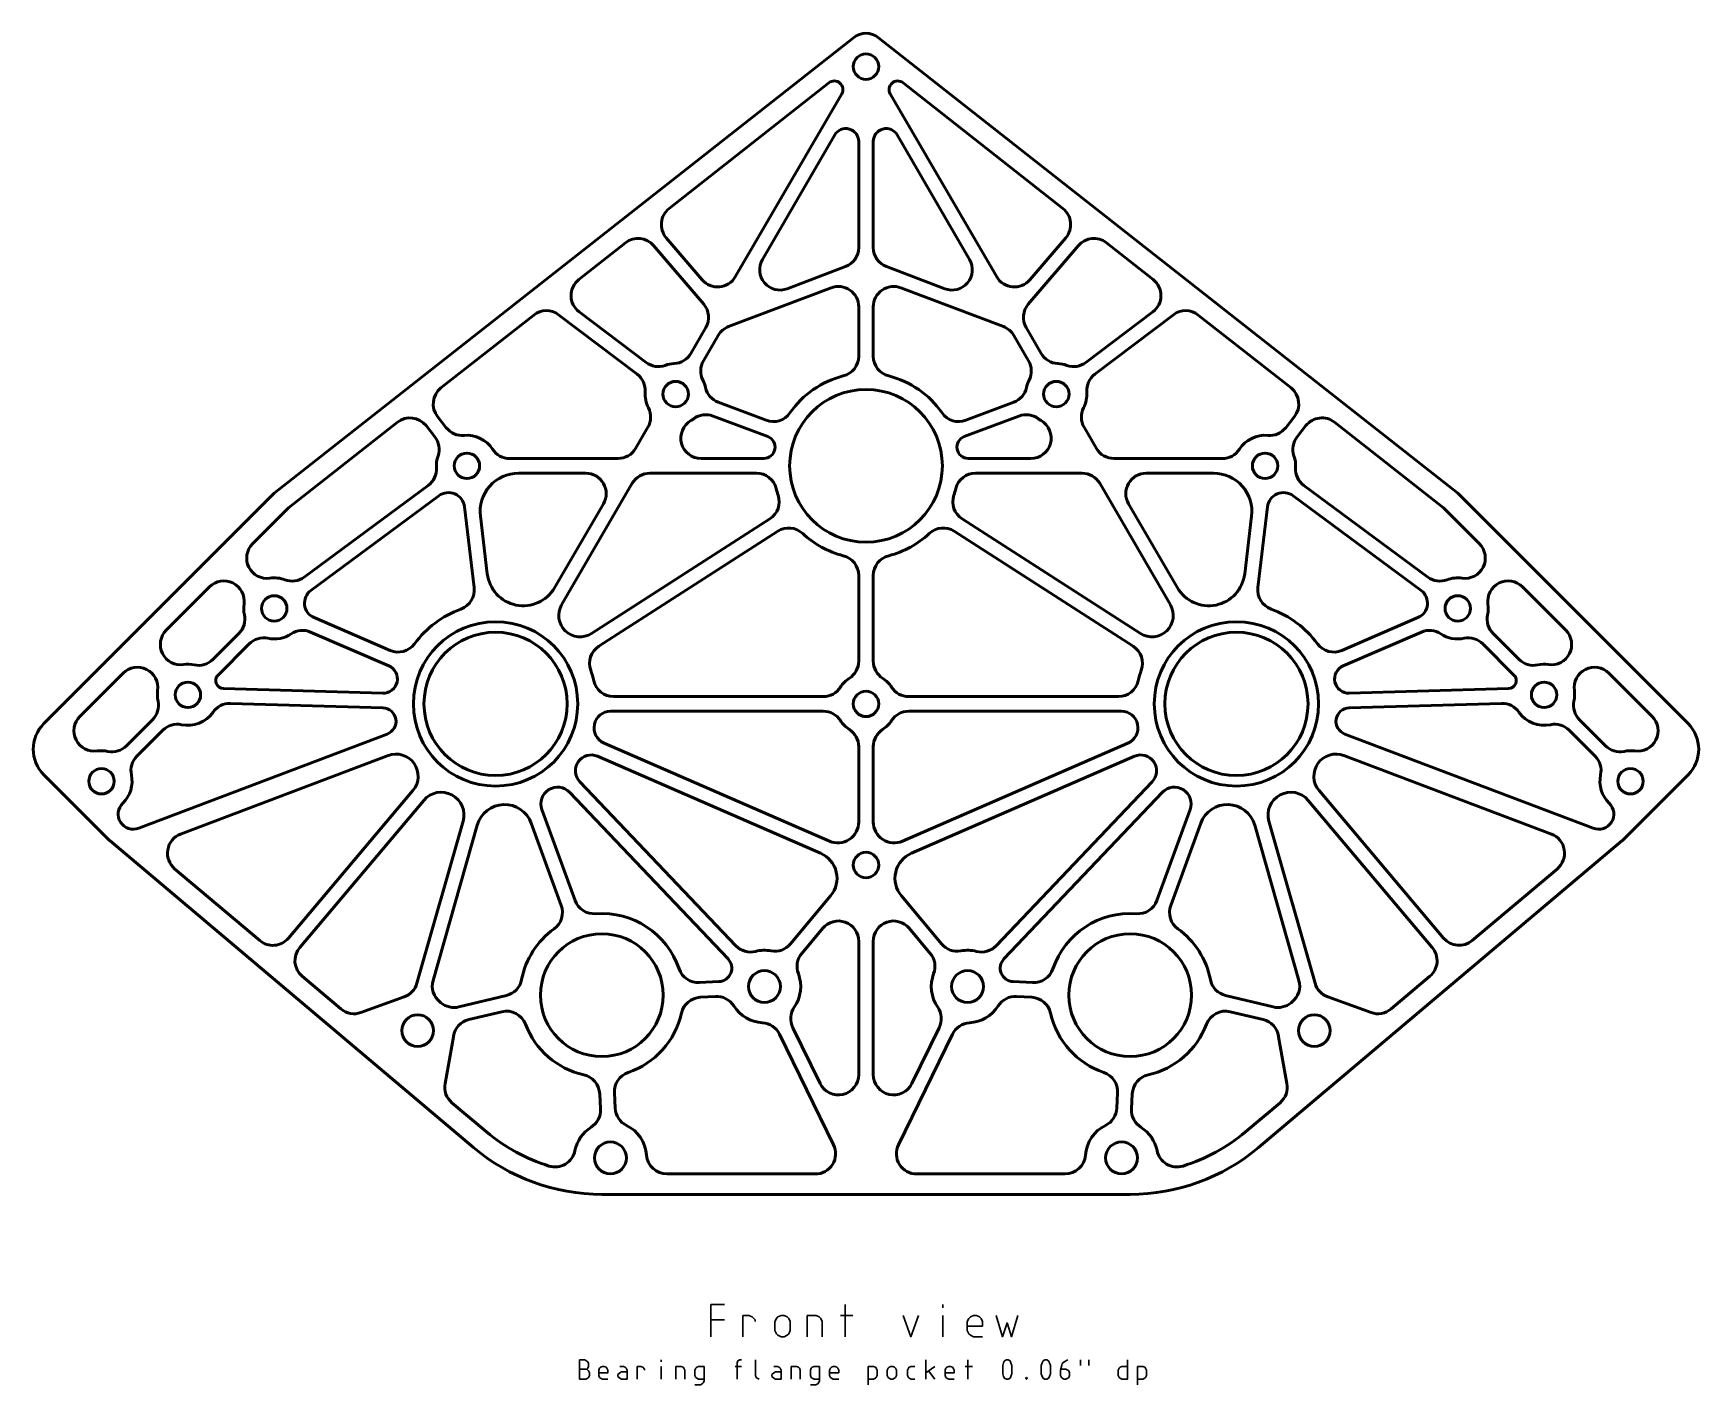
# Model space of a CAD drawing. Extents: x 3.2 to 13.4, y 1.9 to 10.2.
import ezdxf

# ---------------------------------------------------------------- set-up
doc = ezdxf.new("R2010")
doc.units = 0
doc.header["$MEASUREMENT"] = 0

msp = doc.modelspace()

# ---------------------------------------------------------------- linework, layer by layer
at = {"color": 7, "lineweight": 50}
for p, q in [((4.63496, 7.418001), (8.190452, 10.213704)), ((11.900473, 7.418001), (8.344979, 10.213704)), ((8.040508, 9.936787), (7.05918, 9.165163)), ((8.494925, 9.936787), (9.476253, 9.165163)), ((7.465445, 8.745747), (8.118558, 9.86894)), ((9.069988, 8.745747), (8.416875, 9.86894)), ((8.075907, 9.616549), (7.631755, 8.852717)), ((8.459526, 9.616549), (8.903678, 8.852717)), ((8.222716, 8.925447), (8.222716, 9.576968)), ((8.312716, 8.925447), (8.312716, 9.576968)), ((6.791557, 8.95473), (6.504409, 8.728945)), ((7.271228, 8.578295), (6.963814, 8.937717)), ((7.262392, 8.727333), (7.04145, 8.985654)), ((9.264204, 8.578295), (9.571619, 8.937717)), ((9.273041, 8.727333), (9.493983, 8.985654)), ((9.743876, 8.95473), (10.031023, 8.728945)), ((7.784092, 8.672987), (8.141994, 8.808552)), ((8.751341, 8.672987), (8.393439, 8.808552)), ((7.424286, 8.440292), (8.053439, 8.678601)), ((9.111147, 8.440292), (8.481993, 8.678601)), ((6.227914, 8.511535), (5.658331, 8.063669)), ((6.862861, 8.148465), (6.380547, 8.512996)), ((6.917222, 8.220391), (6.506303, 8.530961)), ((8.222716, 8.258533), (8.222716, 8.561706)), ((8.312716, 8.258533), (8.312716, 8.561706)), ((9.61821, 8.220391), (10.029129, 8.530961)), ((9.672571, 8.148465), (10.154885, 8.512996)), ((10.307519, 8.511535), (10.877102, 8.063669)), ((7.192096, 8.275654), (7.284294, 8.434212)), ((7.360503, 8.386232), (7.269899, 8.230414)), ((9.174928, 8.386232), (9.265534, 8.230414)), ((9.343336, 8.275654), (9.251138, 8.434212)), ((7.360405, 7.976077), (7.654254, 7.865325)), ((9.175028, 7.976077), (8.881178, 7.865325)), ((5.637333, 7.888144), (5.691013, 7.819874)), ((7.328608, 7.891713), (7.664412, 7.765147)), ((9.206825, 7.891713), (8.87102, 7.765147)), ((10.8981, 7.888144), (10.844419, 7.819874)), ((5.391059, 7.853512), (4.722766, 7.328029)), ((5.620265, 7.764244), (5.566584, 7.832514)), ((6.853354, 7.6931), (6.92848, 7.822299)), ((9.682079, 7.693101), (9.606953, 7.822299)), ((10.915167, 7.764244), (10.968848, 7.832514)), ((11.144373, 7.853512), (11.812667, 7.328029)), ((6.079931, 7.630935), (6.745294, 7.630935)), ((7.255805, 7.630935), (7.639959, 7.630935)), ((9.279628, 7.630935), (8.895473, 7.630935)), ((10.455502, 7.630935), (9.790139, 7.630935)), ((4.818992, 6.903023), (5.580157, 7.466157)), ((6.547591, 7.540934), (6.134559, 7.540934)), ((6.832833, 7.478769), (6.399138, 6.732919)), ((7.595118, 7.540934), (6.940893, 7.540934)), ((8.940315, 7.540934), (9.594539, 7.540934)), ((9.702599, 7.478769), (10.136295, 6.732919)), ((9.987841, 7.540934), (10.400874, 7.540934)), ((11.716441, 6.903024), (10.955276, 7.466157)), ((3.220746, 6.003788), (4.63496, 7.418001)), ((5.645324, 7.402416), (4.859792, 6.821255)), ((10.890109, 7.402417), (11.675641, 6.821255)), ((13.314686, 6.003788), (11.900473, 7.418001)), ((4.713866, 7.320131), (4.502378, 7.108642)), ((5.86227, 6.839218), (5.802644, 7.334597)), ((5.900257, 7.27674), (5.942842, 6.922943)), ((6.355964, 6.837713), (6.655651, 7.353101)), ((6.582951, 6.557081), (7.677508, 7.260254)), ((9.952481, 6.557081), (8.857925, 7.260254)), ((10.179469, 6.837713), (9.879782, 7.353101)), ((10.635175, 7.27674), (10.59259, 6.922943)), ((10.673163, 6.839218), (10.732788, 7.334597)), ((11.821567, 7.320131), (12.033055, 7.108642)), ((7.726153, 7.184533), (6.627721, 6.47887)), ((8.80928, 7.184534), (9.907712, 6.47887)), ((8.222716, 6.387172), (8.222716, 6.913336)), ((8.312716, 6.387172), (8.312716, 6.913336)), ((4.237213, 6.843477), (3.972047, 6.578312)), ((12.29822, 6.843477), (12.563385, 6.578313)), ((4.879019, 6.654644), (5.345816, 6.453325)), ((11.656414, 6.654644), (11.189616, 6.453325)), ((4.258223, 6.397798), (4.417727, 6.557301)), ((5.337826, 6.358758), (4.857915, 6.565732)), ((11.197606, 6.358758), (11.677518, 6.565733)), ((12.27721, 6.397798), (12.117706, 6.557301)), ((4.481366, 6.493661), (4.28968, 6.301975)), ((12.054066, 6.493661), (12.245753, 6.301976)), ((3.706882, 6.313147), (3.441717, 6.047982)), ((12.828551, 6.313147), (13.093716, 6.047982)), ((4.322561, 6.219169), (5.300473, 6.190381)), ((6.718398, 6.169957), (8.005502, 6.169957)), ((8.52993, 6.169957), (9.817035, 6.169958)), ((12.212872, 6.219169), (11.234959, 6.190381)), ((5.301926, 6.100299), (4.365406, 6.127868)), ((8.005502, 6.079958), (6.699885, 6.079958)), ((9.835547, 6.079958), (8.52993, 6.079958)), ((11.233506, 6.100299), (12.170026, 6.127868)), ((3.727893, 5.867468), (3.887397, 6.026971)), ((3.951036, 5.963331), (3.791533, 5.803828)), ((3.802552, 5.361884), (5.328835, 5.940006)), ((12.732882, 5.361884), (11.206598, 5.940006)), ((12.584397, 5.963332), (12.743899, 5.803828)), ((12.807539, 5.867468), (12.648035, 6.026971)), ((6.659229, 5.884534), (8.043739, 5.282413)), ((8.222716, 5.399747), (8.222716, 5.862744)), ((8.312716, 5.399747), (8.312716, 5.862744)), ((9.876203, 5.884534), (8.491693, 5.282413)), ((5.333914, 5.808263), (4.059723, 5.325629)), ((7.988789, 5.208168), (6.619945, 5.803476)), ((8.546643, 5.208168), (9.915487, 5.803476)), ((11.201518, 5.808263), (12.47571, 5.325629)), ((3.613191, 5.296681), (3.220746, 5.689125)), ((6.510536, 5.647), (7.468025, 4.640868)), ((10.024896, 5.647001), (9.067408, 4.640868)), ((12.922242, 5.296681), (13.314686, 5.689125)), ((4.722213, 4.687334), (5.486203, 5.593184)), ((5.55312, 5.532929), (4.791012, 4.62931)), ((7.420681, 4.560065), (6.448036, 5.582124)), ((9.114751, 4.560065), (10.087397, 5.582124)), ((10.982313, 5.532929), (11.744421, 4.629311)), ((11.813219, 4.687334), (11.049229, 5.593184)), ((6.277987, 5.47664), (6.481386, 4.919109)), ((10.257446, 5.47664), (10.054047, 4.919109)), ((5.511005, 4.410002), (5.79455, 5.404398)), ((5.88144, 5.380913), (5.609611, 4.427605)), ((6.396836, 4.888263), (6.212752, 5.392853)), ((10.138597, 4.888263), (10.32268, 5.392853)), ((10.653992, 5.380913), (10.925822, 4.427605)), ((11.024428, 4.410002), (10.740883, 5.404398)), ((5.857611, 3.402702), (3.627073, 5.283928)), ((10.677822, 3.402702), (12.908359, 5.283928)), ((4.023411, 5.11318), (4.546071, 4.67237)), ((12.512022, 5.113181), (11.989362, 4.672371)), ((7.804229, 4.651685), (8.050657, 4.946454)), ((8.731203, 4.651685), (8.484776, 4.946454)), ((8.001815, 4.747711), (7.873279, 4.593959)), ((8.533618, 4.747711), (8.662154, 4.593959)), ((8.222716, 3.849778), (8.222716, 4.667537)), ((8.312716, 3.849778), (8.312716, 4.667537)), ((4.805976, 4.453168), (5.043857, 4.25254)), ((7.245528, 4.414158), (7.365183, 4.420519)), ((9.289905, 4.414158), (9.17025, 4.420519)), ((11.729456, 4.453168), (11.491575, 4.25254)), ((5.433253, 4.32671), (5.166904, 4.230524)), ((5.767649, 4.264865), (6.060055, 4.335273)), ((7.3441, 4.329271), (7.250305, 4.324285)), ((9.191332, 4.329271), (9.285128, 4.324285)), ((10.767783, 4.264865), (10.475379, 4.335273)), ((11.10218, 4.32671), (11.36853, 4.230524)), ((6.03105, 4.235717), (5.829437, 4.18717)), ((10.504383, 4.235717), (10.705997, 4.18717)), ((8.06864, 3.419594), (7.737001, 4.098236)), ((7.817862, 4.137751), (7.985409, 3.794896)), ((8.466792, 3.419594), (8.798432, 4.098236)), ((8.717571, 4.137751), (8.550023, 3.794896)), ((5.734472, 4.080641), (5.683355, 3.794951)), ((10.800961, 4.080641), (10.852077, 3.794951)), ((6.637832, 3.638883), (6.632845, 3.732678)), ((6.722718, 3.737456), (6.727705, 3.643661)), ((9.812714, 3.737456), (9.807728, 3.643661)), ((9.897601, 3.638883), (9.902587, 3.732679)), ((5.725812, 3.677382), (5.9382, 3.498255)), ((10.809621, 3.677382), (10.597233, 3.498255)), ((7.045376, 3.239711), (7.956333, 3.239712)), ((9.490056, 3.239712), (8.5791, 3.239712)), ((9.88966, 3.114711), (6.645772, 3.114711))]:
    msp.add_line(p, q, dxfattribs=at)
at = {"color": 7, "lineweight": 30}
for points in [[(7.314956, 2.437853), (7.314956, 2.241003)], [(7.314956, 2.437853), (7.39932, 2.437853)], [(7.511806, 2.372236), (7.511806, 2.241003)], [(7.511806, 2.372236), (7.549302, 2.372236), (7.568049, 2.362863), (7.586797, 2.344115), (7.586797, 2.334741)], [(7.905507, 2.372236), (7.905507, 2.241003)], [(7.905507, 2.372236), (7.96175, 2.372236), (7.980498, 2.362863), (7.989871, 2.353489), (7.999245, 2.334741), (7.999245, 2.241003)], [(8.111731, 2.372236), (8.186722, 2.372236)], [(8.139853, 2.437853), (8.139853, 2.241003)], [(8.496058, 2.372236), (8.542927, 2.241003), (8.589797, 2.372236)], [(8.739778, 2.437853), (8.739778, 2.419106)], [(8.739778, 2.372236), (8.739778, 2.241003)], [(8.889759, 2.30662), (8.983497, 2.30662), (8.983497, 2.334741), (8.974123, 2.353489), (8.96475, 2.362863), (8.946002, 2.372236), (8.927254, 2.372236), (8.908507, 2.362863), (8.899133, 2.353489), (8.889759, 2.334741), (8.889759, 2.278498), (8.899133, 2.259751), (8.908507, 2.250377), (8.927254, 2.241003), (8.983497, 2.241003)], [(9.067862, 2.372236), (9.105357, 2.241003), (9.133479, 2.325367), (9.1616, 2.241003), (9.199096, 2.372236)], [(7.314956, 2.344115), (7.39932, 2.344115)], [(6.508806, 2.098521), (6.508806, 1.98041)], [(6.508806, 2.098521), (6.542552, 2.098521), (6.559425, 2.087272), (6.56505, 2.076023), (6.56505, 2.059151), (6.559425, 2.047902), (6.553801, 2.042278)], [(6.626917, 2.019781), (6.68316, 2.019781), (6.68316, 2.036653), (6.677536, 2.047902), (6.671912, 2.053526), (6.660663, 2.059151), (6.649414, 2.059151), (6.638166, 2.053526), (6.632541, 2.047902), (6.626917, 2.036653), (6.626917, 2.002908), (6.632541, 1.991659), (6.638166, 1.986035), (6.649414, 1.98041), (6.68316, 1.98041)], [(6.756276, 2.059151), (6.778773, 2.059151), (6.790022, 2.053526), (6.795646, 2.047902), (6.80127, 2.036653), (6.80127, 1.98041), (6.767525, 1.98041), (6.756276, 1.986035), (6.745028, 1.997283), (6.745028, 2.008532), (6.756276, 2.019781), (6.767525, 2.025405), (6.80127, 2.025405)], [(6.863138, 2.059151), (6.863138, 1.98041)], [(6.863138, 2.059151), (6.885635, 2.059151), (6.896883, 2.053526), (6.908132, 2.042278), (6.908132, 2.036653)], [(7.009369, 2.098521), (7.009369, 2.087272)], [(7.009369, 2.059151), (7.009369, 1.98041)], [(7.099358, 2.059151), (7.099358, 1.98041)], [(7.099358, 2.059151), (7.133104, 2.059151), (7.144352, 2.053526), (7.149977, 2.047902), (7.155601, 2.036653), (7.155601, 1.98041)], [(7.273711, 2.059151), (7.273711, 1.969162), (7.268087, 1.957913), (7.262463, 1.952289), (7.251214, 1.946665), (7.217469, 1.946665)], [(7.273711, 2.059151), (7.239966, 2.059151), (7.228717, 2.053526), (7.223093, 2.047902), (7.217469, 2.036653), (7.217469, 2.002908), (7.223093, 1.991659), (7.228717, 1.986035), (7.239966, 1.98041), (7.273711, 1.98041)], [(7.464937, 2.059151), (7.504307, 2.059151)], [(7.504307, 2.098521), (7.493059, 2.098521), (7.48181, 2.092896), (7.476186, 2.081648), (7.476186, 1.98041)], [(7.588672, 2.098521), (7.588672, 2.002908), (7.594296, 1.991659), (7.59992, 1.986035), (7.611169, 1.98041)], [(7.701158, 2.059151), (7.723655, 2.059151), (7.734904, 2.053526), (7.740528, 2.047902), (7.746152, 2.036653), (7.746152, 1.98041), (7.712407, 1.98041), (7.701158, 1.986035), (7.689909, 1.997283), (7.689909, 2.008532), (7.701158, 2.019781), (7.712407, 2.025405), (7.746152, 2.025405)], [(7.80802, 2.059151), (7.80802, 1.98041)], [(7.80802, 2.059151), (7.841766, 2.059151), (7.853014, 2.053526), (7.858638, 2.047902), (7.864262, 2.036653), (7.864262, 1.98041)], [(7.982372, 2.059151), (7.982372, 1.969162), (7.976748, 1.957913), (7.971124, 1.952289), (7.959876, 1.946665), (7.92613, 1.946665)], [(7.982372, 2.059151), (7.948627, 2.059151), (7.937378, 2.053526), (7.931754, 2.047902), (7.92613, 2.036653), (7.92613, 2.002908), (7.931754, 1.991659), (7.937378, 1.986035), (7.948627, 1.98041), (7.982372, 1.98041)], [(8.04424, 2.019781), (8.100483, 2.019781), (8.100483, 2.036653), (8.094858, 2.047902), (8.089234, 2.053526), (8.077986, 2.059151), (8.066737, 2.059151), (8.055488, 2.053526), (8.049864, 2.047902), (8.04424, 2.036653), (8.04424, 2.002908), (8.049864, 1.991659), (8.055488, 1.986035), (8.066737, 1.98041), (8.100483, 1.98041)], [(8.280461, 2.059151), (8.280461, 1.946665)], [(8.280461, 2.059151), (8.314207, 2.059151), (8.325455, 2.053526), (8.331079, 2.047902), (8.336703, 2.036653), (8.336703, 2.002908), (8.331079, 1.991659), (8.325455, 1.986035), (8.314207, 1.98041), (8.280461, 1.98041)], [(8.567299, 2.059151), (8.544802, 2.059151), (8.533553, 2.053526), (8.527929, 2.047902), (8.522305, 2.036653), (8.522305, 2.002908), (8.527929, 1.991659), (8.533553, 1.986035), (8.544802, 1.98041), (8.567299, 1.98041)], [(8.634791, 2.098521), (8.634791, 1.98041)], [(8.634791, 2.019781), (8.691034, 2.059151)], [(8.752902, 2.019781), (8.809144, 2.019781), (8.809144, 2.036653), (8.80352, 2.047902), (8.797896, 2.053526), (8.786648, 2.059151), (8.775399, 2.059151), (8.76415, 2.053526), (8.758526, 2.047902), (8.752902, 2.036653), (8.752902, 2.002908), (8.758526, 1.991659), (8.76415, 1.986035), (8.775399, 1.98041), (8.809144, 1.98041)], [(8.876636, 2.059151), (8.92163, 2.059151)], [(8.893509, 2.098521), (8.893509, 1.98041)], [(9.506557, 2.098521), (9.48406, 2.087272), (9.472811, 2.076023), (9.467187, 2.059151), (9.461563, 2.036653), (9.461563, 2.002908), (9.467187, 1.991659), (9.472811, 1.986035), (9.48406, 1.98041), (9.495309, 1.98041), (9.506557, 1.986035), (9.512181, 1.991659), (9.517806, 2.002908), (9.517806, 2.019781), (9.512181, 2.031029), (9.506557, 2.036653), (9.495309, 2.042278), (9.461563, 2.042278)], [(9.585297, 2.098521), (9.585297, 2.064775)], [(9.635916, 2.098521), (9.635916, 2.064775)], [(9.872137, 2.098521), (9.872137, 1.98041), (9.872137, 2.059151), (9.838391, 2.059151), (9.827142, 2.053526), (9.821518, 2.047902), (9.815894, 2.036653), (9.815894, 2.002908), (9.821518, 1.991659), (9.827142, 1.986035), (9.838391, 1.98041), (9.872137, 1.98041)], [(9.934004, 2.059151), (9.934004, 1.946665)], [(9.934004, 2.059151), (9.96775, 2.059151), (9.978998, 2.053526), (9.984622, 2.047902), (9.990247, 2.036653), (9.990247, 2.002908), (9.984622, 1.991659), (9.978998, 1.986035), (9.96775, 1.98041), (9.934004, 1.98041)], [(6.508806, 2.042278), (6.553801, 2.042278), (6.56505, 2.031029), (6.570674, 2.019781), (6.570674, 2.002908), (6.56505, 1.991659), (6.559425, 1.986035), (6.548177, 1.98041), (6.508806, 1.98041)], [(8.651664, 2.031029), (8.691034, 1.98041)]]:
    msp.add_lwpolyline(points, dxfattribs=at)
for points in [[(7.746152, 2.372236), (7.727405, 2.362863), (7.718031, 2.353489), (7.708657, 2.334741), (7.708657, 2.278498), (7.718031, 2.259751), (7.727405, 2.250377), (7.746152, 2.241003), (7.7649, 2.241003), (7.783648, 2.250377), (7.793021, 2.259751), (7.802395, 2.278498), (7.802395, 2.334741), (7.793021, 2.353489), (7.783648, 2.362863), (7.7649, 2.372236)], [(8.421068, 2.059151), (8.409819, 2.053526), (8.404195, 2.047902), (8.398571, 2.036653), (8.398571, 2.002908), (8.404195, 1.991659), (8.409819, 1.986035), (8.421068, 1.98041), (8.432317, 1.98041), (8.443565, 1.986035), (8.449189, 1.991659), (8.454813, 2.002908), (8.454813, 2.036653), (8.449189, 2.047902), (8.443565, 2.053526), (8.432317, 2.059151)], [(9.129729, 2.098521), (9.118481, 2.092896), (9.112856, 2.081648), (9.107232, 2.064775), (9.107232, 2.014156), (9.112856, 1.997283), (9.118481, 1.986035), (9.129729, 1.98041), (9.140978, 1.98041), (9.152226, 1.986035), (9.157851, 1.997283), (9.163475, 2.014156), (9.163475, 2.064775), (9.157851, 2.081648), (9.152226, 2.092896), (9.140978, 2.098521)], [(9.36595, 2.098521), (9.354701, 2.092896), (9.349077, 2.081648), (9.343453, 2.064775), (9.343453, 2.014156), (9.349077, 1.997283), (9.354701, 1.986035), (9.36595, 1.98041), (9.377199, 1.98041), (9.388447, 1.986035), (9.394071, 1.997283), (9.399696, 2.014156), (9.399696, 2.064775), (9.394071, 2.081648), (9.388447, 2.092896), (9.377199, 2.098521)], [(9.253464, 1.991659), (9.24784, 1.986035), (9.253464, 1.98041), (9.259088, 1.986035)]]:
    msp.add_lwpolyline(points, close=True, dxfattribs=at)
at = {"color": 7, "lineweight": 50}
for centre, radius in [((8.267716, 10.035934), 0.078), ((7.099189, 8.026356), 0.078), ((9.436243, 8.026356), 0.078), ((8.267717, 7.585935), 0.46875), ((5.817716, 7.585935), 0.078), ((10.717716, 7.585935), 0.078), ((4.63496, 6.710895), 0.078), ((11.900473, 6.710895), 0.078), ((5.993567, 6.124958), 0.5045), ((5.993567, 6.124958), 0.4395), ((10.541866, 6.124958), 0.5045), ((10.541866, 6.124958), 0.4395), ((4.10463, 6.180565), 0.078), ((12.430802, 6.180565), 0.078), ((8.267717, 6.124958), 0.078), ((3.5743, 5.650235), 0.078), ((12.961133, 5.650235), 0.078), ((8.267717, 5.135934), 0.078), ((6.645772, 4.337212), 0.3765), ((9.88966, 4.337212), 0.3765), ((7.644362, 4.390296), 0.0975), ((8.891071, 4.390296), 0.0975), ((5.51545, 4.119829), 0.0975), ((11.019983, 4.119829), 0.0975), ((6.698857, 3.338621), 0.0975), ((9.836575, 3.338622), 0.0975)]:
    msp.add_circle(centre, radius, dxfattribs=at)
for centre, radius, start, end in [((8.267716, 10.115442), 0.125, 51.821851, 128.178144), ((8.073048, 9.895403), 0.052645, 329.822913, 128.178144), ((8.462384, 9.895403), 0.052645, 51.821851, 210.177082), ((8.143976, 9.576968), 0.07874, 0.000001, 149.822918), ((8.391456, 9.576968), 0.07874, 30.177087, 179.999995), ((7.136443, 9.066902), 0.125, 128.178144, 220.540433), ((9.398989, 9.066902), 0.125, 319.459573, 51.821851), ((6.868821, 8.856469), 0.125, 40.540431, 128.178144), ((8.097716, 8.925447), 0.125, 290.745543, 0.000001), ((8.437716, 8.925447), 0.125, 179.999995, 249.254459), ((9.666612, 8.856469), 0.125, 51.821851, 139.459567), ((7.739814, 8.789883), 0.125, 149.822918, 290.745543), ((8.795618, 8.789883), 0.125, 249.254459, 30.177087), ((6.581673, 8.630683), 0.125, 128.178144, 232.918238), ((7.357386, 8.808581), 0.125, 220.540433, 329.822913), ((9.178047, 8.808581), 0.125, 210.177082, 319.459573), ((9.95376, 8.630683), 0.125, 307.08176, 51.821851), ((8.097716, 8.561706), 0.125, 0.000001, 110.745548), ((8.437716, 8.561706), 0.125, 69.254457, 179.999995), ((6.305178, 8.413273), 0.125, 52.91824, 128.178144), ((7.176235, 8.497047), 0.125, 329.822913, 40.540431), ((9.359198, 8.497047), 0.125, 139.459567, 210.177082), ((10.230254, 8.413274), 0.125, 51.821851, 127.081762), ((7.468563, 8.323397), 0.125, 110.745548, 149.822918), ((9.066869, 8.323397), 0.125, 30.177087, 69.254457), ((6.992591, 8.320113), 0.125, 232.918238, 289.944683), ((7.099189, 8.026356), 0.1875, 92.779268, 109.944681), ((7.084036, 8.338488), 0.125, 272.77927, 329.822913), ((7.377959, 8.167579), 0.125, 149.822918, 206.866558), ((8.097716, 8.258533), 0.125, 284.184497, 0.000001), ((8.437716, 8.258533), 0.125, 179.999995, 255.815505), ((9.157474, 8.167579), 0.125, 333.133442, 30.177087), ((9.451396, 8.338488), 0.125, 210.177082, 267.220732), ((9.436243, 8.026356), 0.1875, 70.055317, 87.220737), ((9.542841, 8.320113), 0.125, 250.055319, 307.08176), ((6.787492, 8.048743), 0.125, 355.891804, 52.91824), ((7.099189, 8.026356), 0.1875, 12.321981, 26.866561), ((8.267717, 7.585935), 0.56875, 104.184495, 145.157216), ((8.267717, 7.585935), 0.56875, 34.842786, 75.815503), ((9.436243, 8.026356), 0.1875, 153.133442, 167.678016), ((9.74794, 8.048744), 0.125, 127.081762, 184.108204), ((5.735594, 7.965407), 0.125, 128.178144, 218.178143), ((7.099189, 8.026356), 0.1875, 175.89181, 206.866558), ((7.40449, 8.093045), 0.125, 192.321984, 249.348422), ((9.130942, 8.093045), 0.125, 290.65158, 347.678021), ((9.436243, 8.026356), 0.1875, 333.133442, 4.108199), ((10.799838, 7.965407), 0.125, 321.821852, 51.821851), ((5.468323, 7.75525), 0.125, 38.178148, 128.178144), ((6.82042, 7.885133), 0.125, 329.822913, 26.866561), ((7.099189, 8.026356), 0.1875, 300.07746, 306.37486), ((7.284522, 7.774745), 0.125, 69.34842, 126.374865), ((7.69834, 7.982292), 0.125, 249.348422, 325.157217), ((8.837093, 7.982292), 0.125, 214.842784, 290.65158), ((9.25091, 7.774745), 0.125, 53.625144, 110.651585), ((9.436243, 8.026356), 0.1875, 233.625149, 239.922542), ((9.715013, 7.885133), 0.125, 153.133442, 210.177082), ((11.06711, 7.755251), 0.125, 51.821851, 141.821857), ((5.789275, 7.897138), 0.125, 218.178143, 275.221793), ((5.817716, 7.585935), 0.1875, 32.956356, 95.221798), ((7.255805, 7.755934), 0.125, 120.077458, 270.000004), ((9.279628, 7.755934), 0.125, 270.000004, 59.92254), ((10.717716, 7.585935), 0.1875, 84.778207, 147.043646), ((10.746157, 7.897138), 0.125, 264.778209, 321.821852), ((5.522004, 7.686981), 0.125, 341.134504, 38.178148), ((6.079931, 7.755934), 0.125, 212.956354, 270.000004), ((6.745294, 7.755934), 0.125, 270.000004, 329.822913), ((7.639959, 7.700269), 0.069334, 270.000004, 69.34842), ((8.895473, 7.700269), 0.069334, 110.651585, 270.000004), ((9.790139, 7.755934), 0.125, 210.177082, 270.000004), ((10.455502, 7.755934), 0.125, 270.000004, 327.043647), ((11.013429, 7.686981), 0.125, 141.821857, 198.865497), ((5.505812, 7.566645), 0.125, 306.495191, 3.538834), ((5.817716, 7.585935), 0.1875, 161.134503, 183.538839), ((10.717716, 7.585935), 0.1875, 356.461168, 18.8655), ((11.02962, 7.566645), 0.125, 176.461175, 233.504815), ((6.134559, 7.304942), 0.235993, 90.000003, 186.863393), ((6.547591, 7.415934), 0.125, 329.822913, 90.000003), ((6.940893, 7.415934), 0.125, 90.000003, 149.822918), ((7.595118, 7.415934), 0.125, 14.184497, 90.000003), ((8.940315, 7.415935), 0.125, 90.000003, 165.815505), ((9.594539, 7.415935), 0.125, 30.177087, 90.000003), ((9.987841, 7.415935), 0.125, 90.000003, 210.177082), ((10.400874, 7.304942), 0.235993, 353.136612, 90.000003), ((5.70426, 7.322755), 0.099094, 6.86339, 126.495185), ((7.609945, 7.365422), 0.125, 302.717816, 18.533319), ((8.267717, 7.585935), 0.56875, 194.184495, 198.533317), ((8.925487, 7.365422), 0.125, 161.466683, 237.282182), ((8.267717, 7.585935), 0.56875, 341.466683, 345.815505), ((10.831171, 7.322755), 0.099094, 53.504816, 173.136607), ((4.784576, 7.249419), 0.1, 128.178144, 135), ((11.750856, 7.24942), 0.1, 45.000001, 51.821851), ((7.793715, 7.079366), 0.125, 46.902311, 122.717818), ((8.267717, 7.585935), 0.56875, 226.902317, 255.815505), ((8.267717, 7.585935), 0.56875, 284.184497, 313.097692), ((8.741717, 7.079366), 0.125, 57.282187, 133.097697), ((4.590766, 7.020254), 0.125, 135, 278.130101), ((11.944667, 7.020254), 0.125, 261.8699, 45.000001), ((8.097716, 6.913336), 0.125, 0.000001, 75.815503), ((8.437716, 6.913336), 0.125, 104.184495, 179.999995), ((4.325601, 6.755089), 0.125, 351.869899, 135), ((4.63496, 6.710895), 0.1875, 69.451542, 98.130106), ((4.744647, 7.003512), 0.125, 249.451544, 306.495191), ((6.163679, 6.949524), 0.22243, 186.863393, 329.822913), ((10.371755, 6.949524), 0.22243, 210.177082, 353.136612), ((11.790786, 7.003512), 0.125, 233.504815, 290.548465), ((11.900473, 6.710895), 0.1875, 81.869899, 110.548463), ((12.209832, 6.755089), 0.125, 45.000001, 188.130106), ((4.917332, 6.743481), 0.096746, 126.495185, 246.670537), ((5.738166, 6.82428), 0.125, 290.062818, 6.86339), ((10.797267, 6.82428), 0.125, 173.136607, 249.937184), ((11.6181, 6.743481), 0.096746, 293.329465, 53.504816), ((4.329338, 6.645689), 0.125, 314.999999, 12.043647), ((4.63496, 6.710895), 0.1875, 171.869894, 192.04364), ((5.993567, 6.124958), 0.6195, 110.062823, 143.471115), ((6.512237, 6.667154), 0.13083, 149.822918, 302.717816), ((10.023195, 6.667154), 0.13083, 237.282182, 30.177087), ((10.541866, 6.124958), 0.6195, 36.528893, 69.937182), ((12.206094, 6.645689), 0.125, 167.95636, 225), ((11.900473, 6.710895), 0.1875, 347.956355, 8.130104), ((4.060436, 6.489923), 0.125, 135, 278.130101), ((4.63496, 6.710895), 0.1875, 257.956352, 303.714183), ((4.808413, 6.450952), 0.125, 66.670542, 123.714178), ((11.727019, 6.450952), 0.125, 56.285817, 113.329463), ((11.900473, 6.710895), 0.1875, 236.285822, 282.04365), ((12.474997, 6.489924), 0.125, 261.8699, 45.000001), ((4.569755, 6.405273), 0.125, 77.956357, 135), ((5.395319, 6.568105), 0.125, 246.670537, 323.47111), ((6.695284, 6.373702), 0.125, 122.717818, 199.518381), ((9.840149, 6.373702), 0.125, 340.481616, 57.282187), ((11.140114, 6.568105), 0.125, 216.528899, 293.329465), ((11.965678, 6.405273), 0.125, 45.000001, 102.043648), ((3.795271, 6.224759), 0.125, 351.869899, 135), ((4.10463, 6.180565), 0.1875, 77.956357, 98.130106), ((4.169835, 6.486186), 0.125, 257.956352, 314.999999), ((5.303057, 6.278139), 0.087796, 268.313808, 66.670542), ((8.097716, 6.387172), 0.125, 302.956354, 0.000001), ((8.437716, 6.387172), 0.125, 179.999995, 237.043645), ((11.232375, 6.278139), 0.087796, 113.329463, 271.686194), ((12.365598, 6.486186), 0.125, 225, 282.04365), ((12.430802, 6.180565), 0.1875, 81.869899, 102.043648), ((12.740161, 6.224759), 0.125, 45.000001, 188.130106), ((4.323989, 6.267667), 0.048519, 135, 268.313808), ((5.993567, 6.124958), 0.6195, 13.19943, 19.518386), ((6.718398, 6.294958), 0.125, 193.199431, 270.000004), ((8.267717, 6.124958), 0.1875, 122.956355, 147.043646), ((8.267717, 6.124958), 0.1875, 32.956356, 57.043646), ((9.817035, 6.294958), 0.125, 270.000004, 346.800572), ((10.541866, 6.124958), 0.6195, 160.481619, 166.800569), ((12.211443, 6.267667), 0.048519, 271.686194, 45.000001), ((3.799008, 6.115359), 0.125, 314.999999, 12.043647), ((4.10463, 6.180565), 0.1875, 171.869894, 192.04364), ((8.005502, 6.294958), 0.125, 270.000004, 327.043647), ((8.52993, 6.294958), 0.125, 212.956354, 270.000004), ((12.736425, 6.11536), 0.125, 167.95636, 225), ((12.430802, 6.180565), 0.1875, 347.956355, 8.130104), ((3.530106, 5.959594), 0.125, 135, 278.130101), ((4.10463, 6.180565), 0.1875, 257.956352, 325.357455), ((4.361728, 6.002922), 0.125, 88.313806, 145.357449), ((5.299488, 6.017484), 0.08285, 290.745543, 88.313806), ((6.699885, 5.978017), 0.101941, 90.000003, 246.495869), ((8.005502, 5.954957), 0.125, 32.956356, 90.000003), ((8.52993, 5.954957), 0.125, 90.000003, 147.043646), ((9.835547, 5.978017), 0.101941, 293.504133, 90.000003), ((11.235945, 6.017485), 0.08285, 91.686199, 249.254459), ((12.173705, 6.002923), 0.125, 34.642549, 91.686199), ((12.430802, 6.180565), 0.1875, 214.642551, 282.04365), ((13.005327, 5.959594), 0.125, 261.8699, 45.000001), ((3.378078, 5.846457), 0.2225, 135, 225), ((4.039425, 5.874943), 0.125, 77.956357, 135), ((8.267717, 6.124958), 0.1875, 212.956354, 237.043645), ((8.097716, 5.862744), 0.125, 0.000001, 57.043646), ((8.437716, 5.862744), 0.125, 122.956355, 179.999995), ((8.267717, 6.124958), 0.1875, 302.956354, 327.043647), ((12.496007, 5.874943), 0.125, 45.000001, 102.043648), ((13.157355, 5.846457), 0.2225, 314.999999, 45.000001), ((3.5743, 5.650235), 0.1875, 77.956357, 98.130106), ((3.639505, 5.955856), 0.125, 257.956352, 314.999999), ((12.895927, 5.955856), 0.125, 225, 282.04365), ((12.961133, 5.650235), 0.1875, 81.869899, 102.043648), ((3.879921, 5.71544), 0.125, 135, 192.04364), ((5.382137, 5.680953), 0.136137, 319.855857, 110.745548), ((6.581098, 5.714151), 0.097407, 66.495874, 223.580932), ((9.954335, 5.714151), 0.097407, 316.419066, 113.504131), ((11.153295, 5.680953), 0.136137, 69.254457, 220.144145), ((12.655511, 5.71544), 0.125, 347.956355, 45.000001), ((3.5743, 5.650235), 0.1875, 314.124717, 12.043647), ((12.961133, 5.650235), 0.1875, 167.95636, 225.875288), ((5.660041, 5.442752), 0.139871, 344.08487, 139.855855), ((6.374, 5.511667), 0.102203, 43.580937, 200.04298), ((10.161432, 5.511667), 0.102203, 339.957025, 136.419068), ((10.875392, 5.442752), 0.139871, 40.144143, 195.915128), ((3.769603, 5.448872), 0.093018, 134.124712, 290.745543), ((6.049033, 5.333125), 0.174273, 20.042975, 164.084872), ((10.486399, 5.333125), 0.174273, 15.915133, 159.95702), ((12.76583, 5.448872), 0.093018, 249.254459, 45.875283), ((4.104, 5.208733), 0.125, 110.745548, 229.855854), ((8.094767, 5.399747), 0.127949, 246.495869, 0.000001), ((8.440665, 5.399747), 0.127949, 179.999995, 293.504133), ((12.431433, 5.208733), 0.125, 310.144141, 69.254457), ((3.770522, 5.454013), 0.2225, 225, 229.855854), ((12.764911, 5.454013), 0.2225, 310.144141, 314.999999), ((7.921815, 5.054166), 0.167935, 320.104349, 66.495874), ((8.613618, 5.054166), 0.167935, 113.504131, 219.895649), ((6.598815, 4.961949), 0.125, 200.04298, 274.298434), ((9.936617, 4.961949), 0.125, 265.701568, 339.957025), ((6.279407, 4.845423), 0.125, 305.787518, 20.042975), ((6.645772, 4.337212), 0.5015, 18.787518, 94.298432), ((9.88966, 4.337212), 0.5015, 85.701566, 161.212491), ((10.256026, 4.845423), 0.125, 159.95702, 234.212491), ((6.645772, 4.337212), 0.5015, 125.787523, 168.995682), ((8.097716, 4.667537), 0.125, 0.000001, 140.104351), ((8.437716, 4.667537), 0.125, 39.895651, 179.999995), ((9.88966, 4.337212), 0.5015, 11.004313, 54.212485), ((4.62666, 4.767923), 0.125, 229.855854, 319.855857), ((4.886565, 4.548721), 0.125, 139.855855, 229.855854), ((7.558575, 4.727041), 0.125, 223.580932, 284.292353), ((7.644362, 4.390296), 0.2225, 79.39293, 104.292358), ((7.708328, 4.731859), 0.125, 259.392932, 320.104349), ((8.827105, 4.731859), 0.125, 219.895649, 280.60707), ((8.891071, 4.390296), 0.2225, 75.707647, 100.607075), ((8.976857, 4.727041), 0.125, 255.707649, 316.419066), ((11.648867, 4.548721), 0.125, 310.144141, 40.144143), ((11.908772, 4.767924), 0.125, 220.144145, 310.144141), ((7.238892, 4.538982), 0.125, 198.787523, 273.042977), ((7.360794, 4.503073), 0.082671, 273.042977, 43.580937), ((7.96918, 4.513786), 0.125, 140.104351, 200.815775), ((8.566252, 4.513786), 0.125, 339.184232, 39.895651), ((9.174638, 4.503073), 0.082671, 136.419068, 266.957025), ((9.296541, 4.538982), 0.125, 266.957025, 341.212484), ((5.390796, 4.444279), 0.125, 289.855863, 344.08487), ((5.72982, 4.393328), 0.125, 164.084872, 231.910444), ((6.030792, 4.456799), 0.125, 283.538587, 348.995689), ((7.644362, 4.390296), 0.2225, 325.332463, 20.81577), ((8.891071, 4.390296), 0.2225, 159.184239, 214.667535), ((10.504641, 4.4568), 0.125, 191.004318, 256.461415), ((10.805612, 4.393328), 0.125, 308.089555, 15.915133), ((11.144636, 4.444279), 0.125, 195.915128, 250.144146), ((5.51545, 4.119829), 0.2225, 50.092802, 51.910445), ((7.256941, 4.199461), 0.125, 93.042975, 167.298435), ((7.350736, 4.204447), 0.125, 32.331558, 93.042975), ((9.184696, 4.204447), 0.125, 86.957023, 147.668444), ((9.278492, 4.199461), 0.125, 12.701568, 86.957023), ((11.019983, 4.119829), 0.2225, 128.089556, 129.907206), ((5.124446, 4.348093), 0.125, 229.855854, 289.855863), ((5.738387, 4.386391), 0.125, 230.092807, 283.538587), ((6.060312, 4.11419), 0.125, 20.853519, 103.538592), ((6.645772, 4.337212), 0.5015, 288.787519, 347.298434), ((7.644362, 4.390296), 0.2225, 212.331556, 266.755302), ((7.930169, 4.192634), 0.125, 145.332465, 206.043875), ((8.605263, 4.192634), 0.125, 333.956122, 34.66754), ((8.891071, 4.390296), 0.2225, 273.244699, 327.668446), ((9.88966, 4.337212), 0.5015, 192.701565, 251.212483), ((10.47512, 4.11419), 0.125, 76.461413, 159.146481), ((10.797046, 4.386391), 0.125, 256.461415, 309.907201), ((11.410986, 4.348093), 0.125, 250.144146, 310.144141), ((5.858699, 4.065643), 0.125, 103.538592, 171.029235), ((6.645772, 4.337212), 0.5015, 200.853519, 257.298434), ((7.624694, 4.043354), 0.125, 26.04388, 86.755301), ((8.910739, 4.043354), 0.125, 93.244704, 153.956125), ((9.88966, 4.337212), 0.5015, 282.701568, 339.146483), ((10.676733, 4.065644), 0.125, 8.970762, 76.461413), ((5.51545, 4.119829), 0.2225, 349.85586, 351.029241), ((11.019983, 4.119829), 0.2225, 188.970765, 190.144137), ((5.806401, 3.772935), 0.125, 169.855863, 229.855854), ((6.508022, 3.726043), 0.125, 3.042976, 77.298432), ((6.847543, 3.744092), 0.125, 108.787517, 183.042981), ((8.097716, 3.849778), 0.125, 206.043875, 0.000001), ((8.437716, 3.849778), 0.125, 179.999995, 333.956122), ((9.68789, 3.744092), 0.125, 356.957027, 71.212481), ((10.027411, 3.726043), 0.125, 102.701566, 176.957033), ((10.729031, 3.772935), 0.125, 310.144141, 10.144142), ((6.513008, 3.632248), 0.125, 302.331559, 3.042976), ((6.852529, 3.650296), 0.125, 183.042981, 243.754401), ((9.682904, 3.650296), 0.125, 296.245607, 356.957027), ((10.022424, 3.632248), 0.125, 176.957033, 237.668443), ((6.645772, 4.337212), 1.0975, 229.855854, 252.811526), ((6.698857, 3.338621), 0.2225, 122.331557, 168.459007), ((6.698857, 3.338621), 0.2225, 4.30577, 63.754393), ((9.836575, 3.338622), 0.2225, 116.245612, 175.694226), ((9.836575, 3.338622), 0.2225, 11.540994, 57.668448), ((9.88966, 4.337212), 1.0975, 287.188476, 310.144141), ((6.645772, 4.337212), 1.2225, 229.855854, 270.000004), ((6.358383, 3.408145), 0.125, 252.811526, 348.459009), ((7.956333, 3.364711), 0.125, 270.000004, 26.04388), ((8.5791, 3.364711), 0.125, 153.956125, 270.000004), ((9.88966, 4.337212), 1.2225, 270.000004, 310.144141), ((10.17705, 3.408145), 0.125, 191.540993, 287.188476), ((7.045376, 3.364711), 0.125, 184.305774, 270.000004), ((9.490056, 3.364711), 0.125, 270.000004, 355.694232)]:
    msp.add_arc(centre, radius, start, end, dxfattribs=at)

doc.saveas('drawing.dxf')
